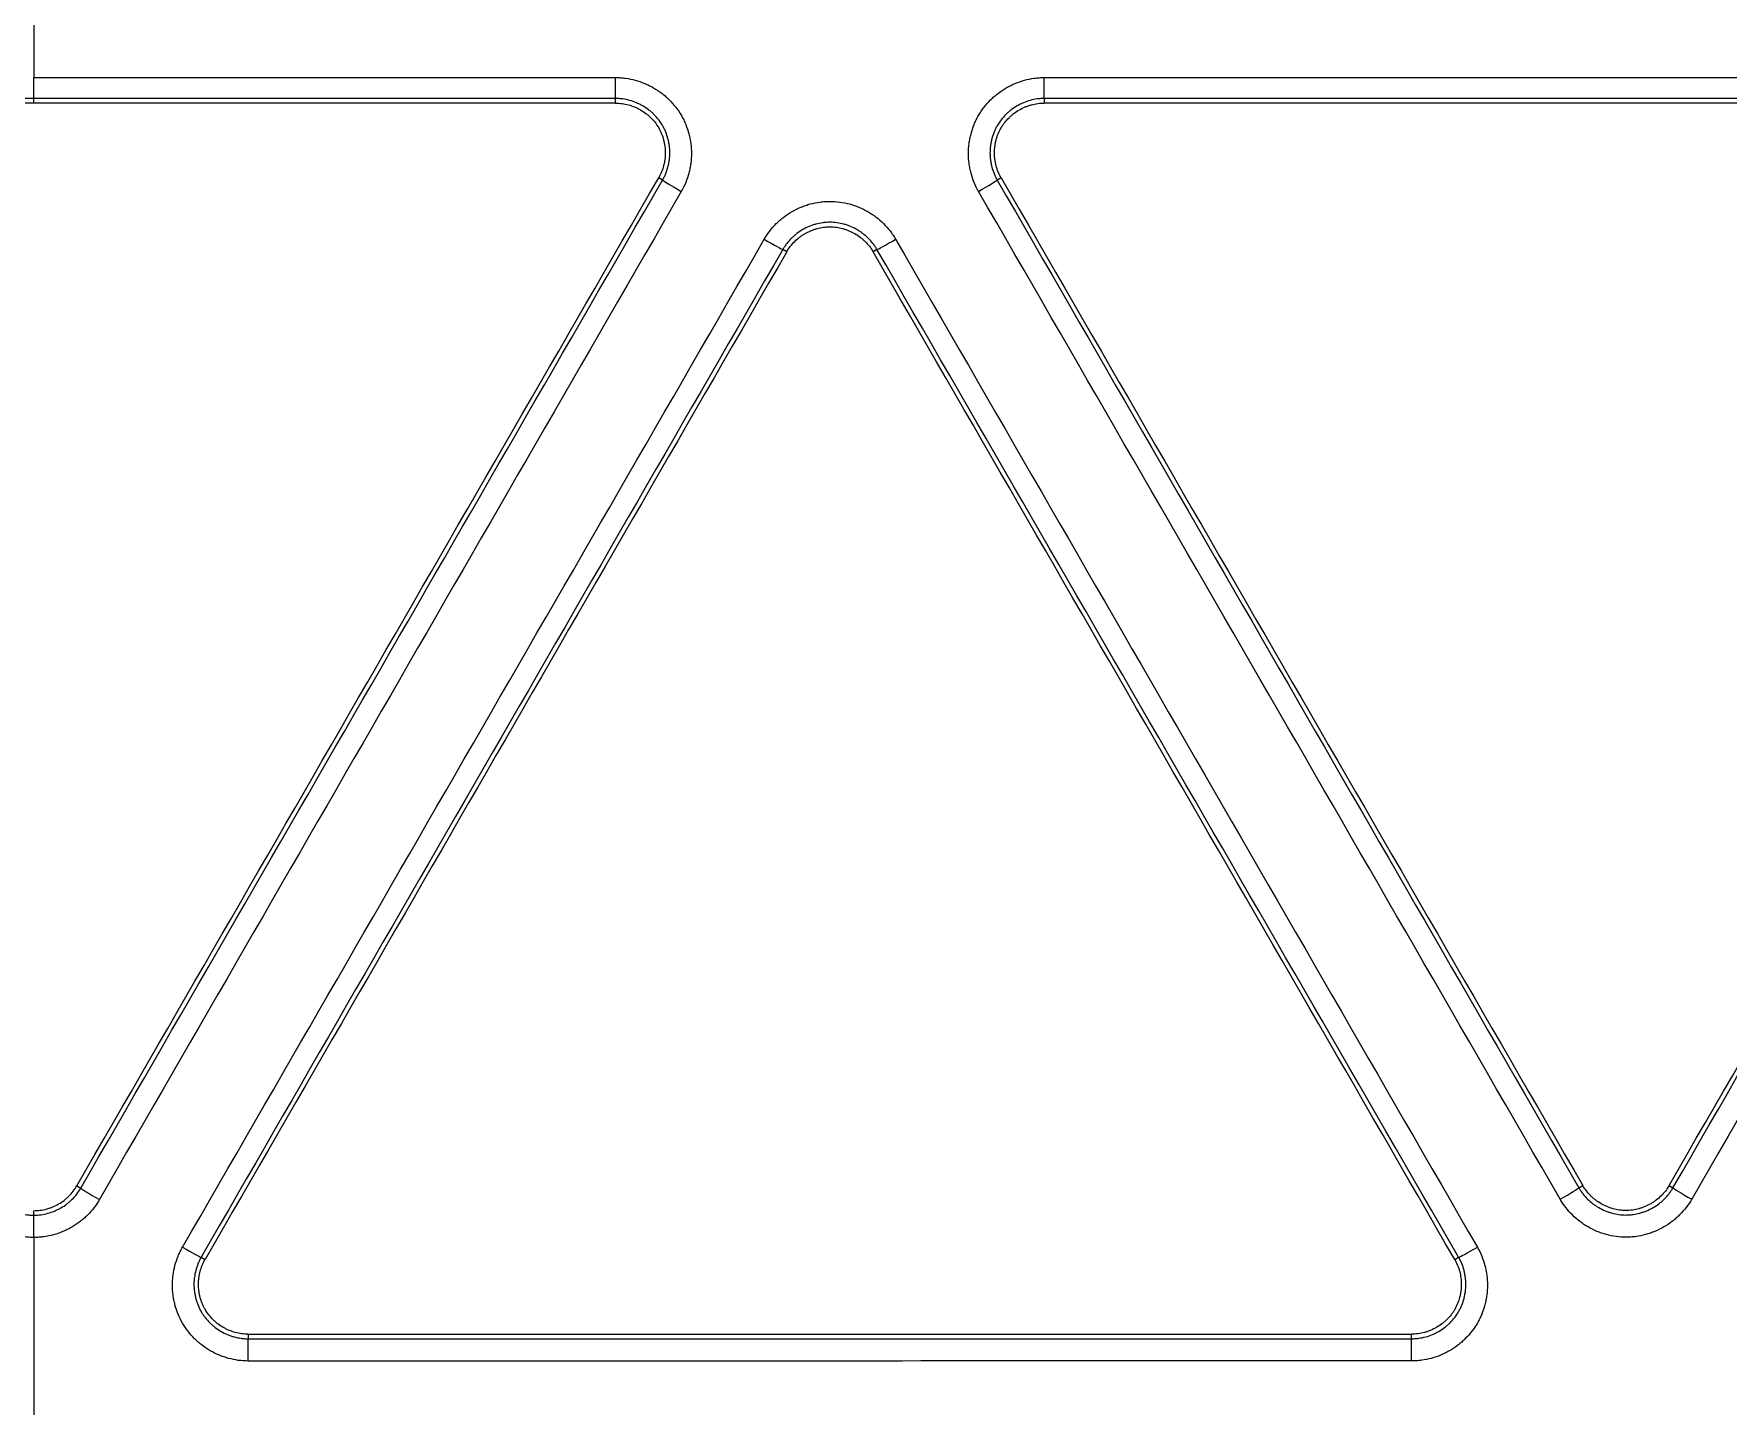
# Model space of a CAD drawing. Header units: inches. Extents: x 405346 to 489838, y -25612 to 14934.
# Drawn here: x 467244.27 to 467281.51, y 4139.62 to 4169.78 of the extents above; entities that cross this region are included whole.
import ezdxf

# ---------------------------------------------------------------- set-up
doc = ezdxf.new("R2010")
doc.units = ezdxf.units.IN
doc.header["$LTSCALE"] = 200
doc.header["$MEASUREMENT"] = 0
doc.layers.add('SS-EQ', color=2, linetype='Continuous', lineweight=20)

# ---------------------------------------------------------------- blocks, each defined once
blk = doc.blocks.new('4way무풍')
at = {"layer": 'SS-EQ'}
for p, q in [((12.787, -153.166), (12.787, -153.066)), ((22.209, -153.066), (22.209, -153.166)), ((13.821, -154.857), (13.735, -154.808)), ((21.262, -154.808), (21.175, -154.857)), ((16.551, -156.433), (16.464, -156.383)), ((18.533, -156.383), (18.446, -156.433)), ((0.944, -176.963), (1.03, -177.013)), ((33.963, -177.006), (34.049, -176.956)), ((35.945, -176.956), (36.031, -177.006)), ((3.677, -178.532), (3.763, -178.582)), ((31.234, -178.582), (31.32, -178.532)), ((4.711, -180.223), (4.711, -180.322)), ((30.286, -180.322), (30.286, -180.223))]:
    blk.add_line(p, q, dxfattribs=at)
for centre, major_axis, ratio, start_param, end_param in [((12.787, -152.592), (0, -0.474), 0.000997, 0.034907, 1.54233), ((22.209, -152.592), (0, -0.474), 0.00173, 0.034907, 1.542466), ((14.232, -155.094), (-0.41, 0.237), 0.024397, 0.034917, 1.58613), ((20.765, -155.094), (-0.41, -0.237), 0.025645, 1.557806, 3.106675), ((16.054, -156.146), (0.41, -0.237), 0.024444, 4.727894, 6.248268), ((18.943, -156.146), (-0.41, -0.237), 0.025722, 0.034918, 1.557584), ((1.44, -177.249), (0.41, -0.237), 0.027827, 3.176513, 4.728591), ((33.552, -177.242), (-0.41, -0.237), 0.028569, 1.556609, 3.106672), ((36.441, -177.242), (0.41, -0.237), 0.026421, 3.176511, 4.73016), ((3.267, -178.294), (0.41, -0.237), 0.027929, 4.728752, 6.248265), ((31.73, -178.294), (0.41, 0.237), 0.028689, 3.176514, 4.697975), ((4.711, -180.796), (0, -0.474), 0.000276, 1.538012, 3.106686), ((30.286, -180.796), (0, -0.474), 0.001724, 1.538287, 3.106686)]:
    blk.add_ellipse(centre, major_axis=major_axis, ratio=ratio, start_param=start_param, end_param=end_param, dxfattribs=at)
for points, knots in [([(346.359, 0), (346.359, -27.812), (346.359, -55.624), (346.359, -97.341), (346.359, -111.247), (346.359, -139.059), (346.359, -152.965), (346.359, -180.777), (346.359, -194.683), (346.359, -222.494), (346.359, -236.4), (346.359, -257.259), (346.358, -264.212), (346.359, -272.903), (346.359, -274.641), (346.359, -277.249), (346.359, -278.118), (346.358, -279.856), (346.358, -280.725), (346.358, -282.029), (346.358, -282.463), (346.358, -283.333), (346.359, -283.767), (346.359, -284.419), (346.359, -284.636), (346.359, -285.071), (346.358, -285.288), (346.355, -285.723), (346.353, -285.94), (346.346, -286.374), (346.341, -286.592), (346.322, -287.243), (346.305, -287.678), (346.262, -288.546), (346.236, -288.98), (346.174, -289.849), (346.138, -290.283), (346.078, -290.934), (346.057, -291.151), (346.012, -291.585), (345.894, -292.666), (345.748, -293.741), (345.479, -295.45), (345.327, -296.299), (344.817, -298.834), (344.407, -300.505), (343.687, -302.982), (343.172, -304.624), (342.294, -307.059), (341.638, -308.663), (341.119, -309.858), (340.941, -310.256), (340.714, -310.751), (340.668, -310.85), (340.576, -311.047), (340.437, -311.343), (339.919, -312.422), (339.029, -314.158), (338.177, -315.66), (336.854, -317.881), (335.912, -319.32), (334.41, -321.418), (333.379, -322.796), (331.741, -324.801), (330.589, -326.095), (329.702, -327.051), (329.403, -327.366), (329.024, -327.758), (328.947, -327.836), (328.795, -327.992), (328.566, -328.224), (327.719, -329.07), (326.303, -330.412), (324.35, -332.111), (322.332, -333.722), (320.944, -334.738), (319.535, -335.724), (318.819, -336.202), (317.367, -337.13), (315.893, -338.028), (314.376, -338.866), (313.222, -339.473), (312.835, -339.671), (312.249, -339.963), (312.054, -340.059), (311.662, -340.249), (309.896, -341.094), (308.103, -341.848), (305.68, -342.75), (304.055, -343.316), (302.408, -343.813), (299.923, -344.506), (298.245, -344.898), (295.697, -345.382), (294.842, -345.525), (293.766, -345.682), (293.551, -345.712), (293.12, -345.771), (292.903, -345.799), (292.254, -345.88), (291.821, -345.929), (290.523, -346.062), (289.657, -346.132), (288.357, -346.21), (287.924, -346.232), (287.057, -346.265), (286.624, -346.277), (285.974, -346.288), (285.757, -346.291), (285.323, -346.293), (285.107, -346.294), (284.673, -346.294), (284.456, -346.294), (284.023, -346.294), (283.806, -346.293), (283.156, -346.293), (282.722, -346.293), (281.855, -346.293), (281.421, -346.293), (280.121, -346.293), (279.253, -346.294), (277.519, -346.294), (276.652, -346.294), (274.051, -346.294), (272.316, -346.294), (267.113, -346.294), (263.645, -346.293), (256.708, -346.293), (253.239, -346.294), (242.833, -346.294), (235.896, -346.294), (222.022, -346.294), (215.084, -346.294), (194.273, -346.294), (180.399, -346.294), (152.65, -346.294), (138.775, -346.294), (111.027, -346.294), (97.152, -346.294), (69.404, -346.294), (55.529, -346.294), (34.718, -346.294), (27.78, -346.294), (13.906, -346.294), (6.969, -346.294), (0.032, -346.294)], [0, 0, 0, 0, 0.125, 0.125, 0.1875, 0.1875, 0.25, 0.25, 0.3125, 0.3125, 0.375, 0.375, 0.40625, 0.40625, 0.414063, 0.414063, 0.417969, 0.417969, 0.421875, 0.421875, 0.423828, 0.423828, 0.425781, 0.425781, 0.426758, 0.426758, 0.427734, 0.427734, 0.428711, 0.428711, 0.429688, 0.429688, 0.431641, 0.431641, 0.433594, 0.433594, 0.435547, 0.435547, 0.436523, 0.436523, 0.4375, 0.441406, 0.441406, 0.445313, 0.445313, 0.453125, 0.453125, 0.457031, 0.460938, 0.464844, 0.464844, 0.466797, 0.466797, 0.467285, 0.467285, 0.467773, 0.46875, 0.472656, 0.476563, 0.476563, 0.484375, 0.484375, 0.488281, 0.492188, 0.496094, 0.496094, 0.498047, 0.498047, 0.498535, 0.498535, 0.499023, 0.5, 0.503906, 0.507813, 0.511719, 0.515625, 0.515625, 0.519531, 0.519531, 0.523438, 0.527344, 0.527344, 0.529297, 0.529297, 0.530273, 0.530273, 0.53125, 0.539063, 0.539063, 0.542969, 0.546875, 0.546875, 0.554688, 0.554688, 0.558594, 0.558594, 0.55957, 0.55957, 0.560547, 0.560547, 0.5625, 0.5625, 0.566406, 0.566406, 0.568359, 0.568359, 0.570313, 0.570313, 0.571289, 0.571289, 0.572266, 0.572266, 0.573242, 0.573242, 0.574219, 0.574219, 0.576172, 0.576172, 0.578125, 0.578125, 0.582031, 0.582031, 0.585938, 0.585938, 0.59375, 0.59375, 0.609375, 0.609375, 0.625, 0.625, 0.65625, 0.65625, 0.6875, 0.6875, 0.75, 0.75, 0.8125, 0.8125, 0.875, 0.875, 0.9375, 0.9375, 0.96875, 0.96875, 1, 1, 1, 1]), ([(0.032, -345.099), (6.961, -345.099), (13.891, -345.099), (27.75, -345.099), (34.679, -345.099), (55.467, -345.099), (69.326, -345.098), (97.044, -345.098), (110.903, -345.097), (138.621, -345.096), (152.48, -345.096), (180.197, -345.094), (194.056, -345.092), (214.845, -345.09), (221.774, -345.089), (235.633, -345.086), (242.562, -345.085), (256.421, -345.082), (263.351, -345.081), (272.013, -345.079), (273.745, -345.079), (276.343, -345.079), (277.21, -345.078), (278.942, -345.078), (279.808, -345.077), (281.107, -345.076), (281.541, -345.076), (282.407, -345.076), (282.84, -345.076), (283.706, -345.076), (284.139, -345.076), (284.789, -345.074), (285.005, -345.074), (285.438, -345.071), (285.655, -345.069), (286.304, -345.06), (286.737, -345.049), (287.602, -345.017), (288.034, -344.997), (289.33, -344.922), (290.194, -344.853), (291.488, -344.722), (291.92, -344.673), (292.566, -344.593), (292.782, -344.566), (293.212, -344.508), (294.286, -344.358), (295.351, -344.18), (297.891, -343.699), (299.563, -343.307), (302.039, -342.615), (303.679, -342.118), (305.297, -341.551), (307.709, -340.648), (309.296, -339.976), (311.056, -339.138), (311.349, -338.996), (311.641, -338.853), (311.836, -338.756), (311.933, -338.707), (312.418, -338.464), (312.803, -338.265), (313.951, -337.656), (314.704, -337.236), (316.19, -336.364), (316.921, -335.913), (318.363, -334.982), (319.073, -334.502), (320.472, -333.511), (321.849, -332.491), (323.849, -330.872), (325.784, -329.163), (327.03, -327.964), (327.795, -327.195), (327.947, -327.041), (328.25, -326.729), (328.401, -326.573), (328.849, -326.102), (329.145, -325.785), (330.019, -324.826), (331.153, -323.527), (332.763, -321.515), (333.776, -320.132), (334.759, -318.728), (335.235, -318.016), (336.157, -316.57), (336.603, -315.837), (337.465, -314.35), (338.296, -312.842), (339.065, -311.291), (339.481, -310.406), (339.527, -310.308), (339.618, -310.111), (339.754, -309.815), (340.065, -309.123), (340.322, -308.527), (340.821, -307.331), (341.451, -305.727), (342.288, -303.291), (342.776, -301.648), (343.454, -299.169), (343.836, -297.496), (344.302, -294.959), (344.439, -294.108), (344.619, -292.825), (344.702, -292.181), (344.786, -291.427), (344.82, -291.104), (344.842, -290.888), (344.853, -290.779), (344.946, -289.807), (345.01, -288.942), (345.078, -287.644), (345.096, -287.212), (345.116, -286.563), (345.122, -286.347), (345.13, -285.914), (345.133, -285.698), (345.138, -285.266), (345.139, -285.049), (345.14, -284.617), (345.14, -284.4), (345.141, -283.752), (345.141, -283.319), (345.141, -282.67), (345.141, -282.454), (345.141, -282.021), (345.141, -281.805), (345.142, -281.156), (345.142, -280.724), (345.143, -279.426), (345.143, -278.561), (345.144, -276.831), (345.144, -275.966), (345.145, -273.37), (345.145, -271.64), (345.146, -262.989), (345.148, -256.069), (345.152, -235.306), (345.154, -221.465), (345.157, -193.782), (345.159, -179.94), (345.161, -152.257), (345.161, -138.416), (345.162, -110.732), (345.163, -69.208), (345.164, -27.683), (345.164, 0)], [0, 0, 0, 0, 0.03125, 0.03125, 0.0625, 0.0625, 0.125, 0.125, 0.1875, 0.1875, 0.25, 0.25, 0.3125, 0.3125, 0.34375, 0.34375, 0.375, 0.375, 0.40625, 0.40625, 0.414063, 0.414063, 0.417969, 0.417969, 0.421875, 0.421875, 0.423828, 0.423828, 0.425781, 0.425781, 0.427734, 0.427734, 0.428711, 0.428711, 0.429688, 0.429688, 0.431641, 0.431641, 0.433594, 0.433594, 0.4375, 0.4375, 0.439453, 0.439453, 0.44043, 0.44043, 0.441406, 0.445313, 0.445313, 0.453125, 0.453125, 0.457031, 0.460938, 0.460938, 0.46875, 0.46875, 0.469727, 0.470215, 0.470215, 0.470703, 0.470703, 0.472656, 0.472656, 0.476563, 0.476563, 0.480469, 0.480469, 0.484375, 0.484375, 0.488281, 0.492188, 0.496094, 0.5, 0.5, 0.500977, 0.500977, 0.501953, 0.501953, 0.503906, 0.503906, 0.507813, 0.511719, 0.515625, 0.515625, 0.519531, 0.519531, 0.523438, 0.523438, 0.527344, 0.53125, 0.53125, 0.531738, 0.531738, 0.532227, 0.533203, 0.535156, 0.535156, 0.539063, 0.542969, 0.546875, 0.546875, 0.554688, 0.554688, 0.558594, 0.558594, 0.560547, 0.561523, 0.562012, 0.562012, 0.5625, 0.5625, 0.566406, 0.566406, 0.568359, 0.568359, 0.569336, 0.569336, 0.570313, 0.570313, 0.571289, 0.571289, 0.572266, 0.572266, 0.574219, 0.574219, 0.575195, 0.575195, 0.576172, 0.576172, 0.578125, 0.578125, 0.582031, 0.582031, 0.585938, 0.585938, 0.59375, 0.59375, 0.625, 0.625, 0.6875, 0.6875, 0.75, 0.75, 0.8125, 0.8125, 0.875, 1, 1, 1, 1]), ([(0, -153.066), (0, -153.065), (0, -153.061), (0, -153.048), (0, -153.038), (0, -153.015), (0, -153), (0, -152.966), (0, -152.947), (0, -152.905), (0, -152.882), (0, -152.833), (0, -152.806), (0, -152.752), (0, -152.723), (0, -152.665), (0, -152.635), (0, -152.606)], [0, 0, 0, 0, 0.125, 0.125, 0.25, 0.25, 0.375, 0.375, 0.5, 0.5, 0.625, 0.625, 0.75, 0.75, 0.875, 0.875, 1, 1, 1, 1]), ([(12.788, -152.606), (12.825, -152.606), (12.861, -152.607), (12.935, -152.612), (12.971, -152.616), (13.079, -152.63), (13.221, -152.659), (13.358, -152.706), (13.443, -152.742), (13.459, -152.749), (13.493, -152.764), (13.542, -152.788), (13.59, -152.814), (13.684, -152.868), (13.745, -152.908), (13.831, -152.974), (13.86, -152.997), (13.901, -153.033), (13.915, -153.046), (13.941, -153.071), (13.954, -153.083), (14.019, -153.148), (14.115, -153.256), (14.196, -153.377), (14.251, -153.472), (14.268, -153.504), (14.3, -153.57), (14.315, -153.603), (14.356, -153.703), (14.379, -153.772), (14.407, -153.877), (14.415, -153.912), (14.425, -153.966), (14.428, -153.984), (14.434, -154.02), (14.437, -154.038), (14.449, -154.129), (14.458, -154.274), (14.449, -154.419), (14.437, -154.509), (14.434, -154.527), (14.428, -154.563), (14.425, -154.581), (14.415, -154.635), (14.407, -154.671), (14.379, -154.776), (14.356, -154.845), (14.301, -154.979), (14.269, -155.044), (14.232, -155.108)], [0, 0, 0, 0, 0.03125, 0.03125, 0.0625, 0.0625, 0.125, 0.1875, 0.1875, 0.203125, 0.203125, 0.21875, 0.25, 0.25, 0.3125, 0.3125, 0.34375, 0.34375, 0.359375, 0.359375, 0.375, 0.375, 0.4375, 0.5, 0.5, 0.53125, 0.53125, 0.5625, 0.5625, 0.625, 0.625, 0.65625, 0.65625, 0.671875, 0.671875, 0.6875, 0.6875, 0.75, 0.8125, 0.8125, 0.828125, 0.828125, 0.84375, 0.84375, 0.875, 0.875, 0.9375, 0.9375, 1, 1, 1, 1]), ([(20.766, -155.107), (20.729, -155.044), (20.697, -154.979), (20.642, -154.845), (20.619, -154.776), (20.591, -154.671), (20.583, -154.635), (20.573, -154.581), (20.569, -154.563), (20.564, -154.527), (20.561, -154.509), (20.549, -154.419), (20.54, -154.274), (20.549, -154.129), (20.561, -154.038), (20.564, -154.02), (20.569, -153.984), (20.573, -153.966), (20.583, -153.913), (20.591, -153.877), (20.619, -153.772), (20.642, -153.703), (20.683, -153.603), (20.698, -153.57), (20.73, -153.504), (20.747, -153.472), (20.802, -153.377), (20.883, -153.256), (20.979, -153.148), (21.044, -153.084), (21.057, -153.071), (21.084, -153.046), (21.097, -153.034), (21.139, -152.998), (21.167, -152.975), (21.254, -152.908), (21.314, -152.868), (21.408, -152.814), (21.456, -152.788), (21.505, -152.765), (21.539, -152.749), (21.556, -152.742), (21.64, -152.707), (21.777, -152.659), (21.919, -152.63), (22.027, -152.616), (22.064, -152.612), (22.137, -152.607), (22.173, -152.606), (22.21, -152.606)], [0, 0, 0, 0, 0.0625, 0.0625, 0.125, 0.125, 0.15625, 0.15625, 0.171875, 0.171875, 0.1875, 0.1875, 0.25, 0.3125, 0.3125, 0.328125, 0.328125, 0.34375, 0.34375, 0.375, 0.375, 0.4375, 0.4375, 0.46875, 0.46875, 0.5, 0.5, 0.5625, 0.625, 0.625, 0.640625, 0.640625, 0.65625, 0.65625, 0.6875, 0.6875, 0.75, 0.75, 0.78125, 0.796875, 0.796875, 0.8125, 0.8125, 0.875, 0.9375, 0.9375, 0.96875, 0.96875, 1, 1, 1, 1]), ([(22.21, -152.606), (26.473, -152.606), (30.735, -152.606), (39.261, -152.605), (43.523, -152.605), (47.786, -152.605)], [0, 0, 0, 0, 0.5, 0.5, 1, 1, 1, 1]), ([(13.821, -154.857), (13.823, -154.855), (13.825, -154.852), (13.828, -154.846), (13.833, -154.837), (13.844, -154.817), (13.864, -154.777), (13.88, -154.741), (13.91, -154.669), (13.926, -154.62), (13.946, -154.545), (13.952, -154.519), (13.962, -154.468), (13.966, -154.442), (13.976, -154.364), (13.982, -154.261), (13.976, -154.157), (13.968, -154.092), (13.966, -154.079), (13.962, -154.053), (13.955, -154.014), (13.946, -153.976), (13.926, -153.901), (13.91, -153.852), (13.881, -153.78), (13.87, -153.756), (13.847, -153.709), (13.835, -153.686), (13.796, -153.618), (13.738, -153.532), (13.669, -153.454), (13.613, -153.399), (13.594, -153.381), (13.555, -153.347), (13.534, -153.33), (13.472, -153.283), (13.429, -153.254), (13.362, -153.215), (13.327, -153.197), (13.292, -153.18), (13.268, -153.169), (13.256, -153.164), (13.196, -153.138), (13.097, -153.105), (12.996, -153.084), (12.918, -153.073), (12.892, -153.07), (12.853, -153.068), (12.84, -153.067), (12.82, -153.066), (12.81, -153.066), (12.801, -153.066), (12.794, -153.066), (12.791, -153.066), (12.787, -153.066)], [0, 0, 0, 0, 0.003906, 0.003906, 0.007813, 0.015625, 0.03125, 0.0625, 0.0625, 0.125, 0.125, 0.15625, 0.15625, 0.1875, 0.1875, 0.25, 0.3125, 0.3125, 0.328125, 0.328125, 0.34375, 0.375, 0.375, 0.4375, 0.4375, 0.46875, 0.46875, 0.5, 0.5, 0.5625, 0.625, 0.625, 0.65625, 0.65625, 0.6875, 0.6875, 0.75, 0.75, 0.78125, 0.796875, 0.796875, 0.8125, 0.8125, 0.875, 0.9375, 0.9375, 0.96875, 0.96875, 0.984375, 0.984375, 0.992187, 0.996094, 0.996094, 1, 1, 1, 1]), ([(22.209, -153.066), (22.206, -153.066), (22.203, -153.066), (22.196, -153.066), (22.186, -153.066), (22.177, -153.066), (22.157, -153.067), (22.144, -153.068), (22.104, -153.07), (22.078, -153.073), (22.001, -153.084), (21.9, -153.105), (21.801, -153.139), (21.741, -153.164), (21.729, -153.169), (21.705, -153.18), (21.67, -153.197), (21.635, -153.216), (21.568, -153.255), (21.525, -153.283), (21.463, -153.331), (21.442, -153.347), (21.403, -153.381), (21.383, -153.399), (21.328, -153.454), (21.293, -153.493), (21.23, -153.575), (21.201, -153.618), (21.162, -153.686), (21.149, -153.709), (21.126, -153.756), (21.116, -153.78), (21.086, -153.852), (21.07, -153.901), (21.05, -153.977), (21.042, -154.015), (21.035, -154.053), (21.031, -154.079), (21.029, -154.092), (21.021, -154.157), (21.014, -154.261), (21.021, -154.364), (21.031, -154.442), (21.035, -154.468), (21.045, -154.519), (21.051, -154.545), (21.071, -154.62), (21.087, -154.669), (21.116, -154.741), (21.132, -154.777), (21.153, -154.817), (21.164, -154.837), (21.169, -154.846), (21.172, -154.852), (21.174, -154.855), (21.175, -154.857)], [0, 0, 0, 0, 0.003906, 0.003906, 0.007812, 0.015625, 0.015625, 0.03125, 0.03125, 0.0625, 0.0625, 0.125, 0.1875, 0.1875, 0.203125, 0.203125, 0.21875, 0.25, 0.25, 0.3125, 0.3125, 0.34375, 0.34375, 0.375, 0.375, 0.4375, 0.4375, 0.5, 0.5, 0.53125, 0.53125, 0.5625, 0.5625, 0.625, 0.625, 0.65625, 0.671875, 0.671875, 0.6875, 0.6875, 0.75, 0.8125, 0.8125, 0.84375, 0.84375, 0.875, 0.875, 0.9375, 0.9375, 0.96875, 0.984375, 0.992188, 0.996094, 0.996094, 1, 1, 1, 1]), ([(47.784, -153.066), (43.522, -153.066), (39.259, -153.066), (30.734, -153.066), (26.472, -153.066), (22.209, -153.066)], [0, 0, 0, 0, 0.5, 0.5, 1, 1, 1, 1]), ([(12.787, -153.166), (12.836, -153.166), (12.884, -153.17), (12.978, -153.183), (13.071, -153.202), (13.161, -153.233), (13.217, -153.256), (13.228, -153.261), (13.25, -153.271), (13.282, -153.286), (13.314, -153.303), (13.375, -153.339), (13.415, -153.365), (13.472, -153.408), (13.49, -153.424), (13.527, -153.455), (13.544, -153.471), (13.595, -153.522), (13.658, -153.593), (13.711, -153.672), (13.747, -153.734), (13.759, -153.756), (13.78, -153.799), (13.789, -153.82), (13.816, -153.886), (13.831, -153.931), (13.849, -154), (13.857, -154.035), (13.863, -154.071), (13.867, -154.094), (13.869, -154.106), (13.876, -154.166), (13.882, -154.261), (13.876, -154.356), (13.867, -154.427), (13.864, -154.451), (13.854, -154.498), (13.849, -154.521), (13.831, -154.59), (13.816, -154.635), (13.78, -154.723), (13.759, -154.766), (13.735, -154.808)], [0, 0, 0, 0, 0.0625, 0.0625, 0.125, 0.1875, 0.1875, 0.203125, 0.203125, 0.21875, 0.25, 0.25, 0.3125, 0.3125, 0.34375, 0.34375, 0.375, 0.375, 0.4375, 0.5, 0.5, 0.53125, 0.53125, 0.5625, 0.5625, 0.625, 0.625, 0.65625, 0.671875, 0.671875, 0.6875, 0.6875, 0.75, 0.8125, 0.8125, 0.84375, 0.84375, 0.875, 0.875, 0.9375, 0.9375, 1, 1, 1, 1]), ([(21.262, -154.808), (21.238, -154.766), (21.216, -154.723), (21.18, -154.634), (21.15, -154.544), (21.132, -154.451), (21.123, -154.379), (21.121, -154.355), (21.118, -154.308), (21.117, -154.284), (21.117, -154.213), (21.12, -154.165), (21.129, -154.094), (21.133, -154.071), (21.142, -154.024), (21.148, -154), (21.166, -153.931), (21.196, -153.84), (21.238, -153.755), (21.274, -153.693), (21.286, -153.672), (21.313, -153.633), (21.327, -153.613), (21.371, -153.557), (21.402, -153.521), (21.453, -153.471), (21.479, -153.447), (21.507, -153.424), (21.525, -153.409), (21.535, -153.401), (21.583, -153.365), (21.662, -153.312), (21.747, -153.27), (21.813, -153.242), (21.836, -153.234), (21.881, -153.218), (21.904, -153.211), (21.973, -153.192), (22.02, -153.182), (22.114, -153.17), (22.161, -153.166), (22.209, -153.166)], [0, 0, 0, 0, 0.0625, 0.0625, 0.125, 0.1875, 0.1875, 0.21875, 0.21875, 0.25, 0.25, 0.3125, 0.3125, 0.34375, 0.34375, 0.375, 0.375, 0.4375, 0.5, 0.5, 0.53125, 0.53125, 0.5625, 0.5625, 0.625, 0.625, 0.65625, 0.671875, 0.671875, 0.6875, 0.6875, 0.75, 0.8125, 0.8125, 0.84375, 0.84375, 0.875, 0.875, 0.9375, 0.9375, 1, 1, 1, 1]), ([(47.784, -153.166), (43.522, -153.166), (39.259, -153.166), (30.734, -153.166), (26.472, -153.166), (22.209, -153.166)], [0, 0, 0, 0, 0.5, 0.5, 1, 1, 1, 1]), ([(16.055, -156.16), (16.091, -156.096), (16.132, -156.036), (16.22, -155.921), (16.268, -155.867), (16.346, -155.79), (16.372, -155.765), (16.414, -155.729), (16.428, -155.717), (16.456, -155.694), (16.471, -155.683), (16.543, -155.628), (16.664, -155.547), (16.794, -155.483), (16.878, -155.448), (16.895, -155.441), (16.929, -155.428), (16.947, -155.422), (16.998, -155.404), (17.033, -155.393), (17.138, -155.365), (17.209, -155.35), (17.316, -155.336), (17.353, -155.332), (17.425, -155.327), (17.462, -155.326), (17.572, -155.326), (17.717, -155.336), (17.859, -155.364), (17.947, -155.388), (17.964, -155.393), (17.999, -155.404), (18.017, -155.41), (18.069, -155.428), (18.103, -155.441), (18.203, -155.483), (18.268, -155.515), (18.362, -155.569), (18.409, -155.598), (18.454, -155.629), (18.483, -155.65), (18.498, -155.661), (18.571, -155.716), (18.681, -155.812), (18.777, -155.92), (18.843, -156.006), (18.865, -156.036), (18.906, -156.097), (18.925, -156.128), (18.943, -156.16)], [0, 0, 0, 0, 0.0625, 0.0625, 0.125, 0.125, 0.15625, 0.15625, 0.171875, 0.171875, 0.1875, 0.1875, 0.25, 0.3125, 0.3125, 0.328125, 0.328125, 0.34375, 0.34375, 0.375, 0.375, 0.4375, 0.4375, 0.46875, 0.46875, 0.5, 0.5, 0.5625, 0.625, 0.625, 0.640625, 0.640625, 0.65625, 0.65625, 0.6875, 0.6875, 0.75, 0.75, 0.78125, 0.796875, 0.796875, 0.8125, 0.8125, 0.875, 0.9375, 0.9375, 0.96875, 0.96875, 1, 1, 1, 1]), ([(18.533, -156.383), (18.531, -156.38), (18.53, -156.377), (18.526, -156.372), (18.521, -156.363), (18.516, -156.355), (18.506, -156.338), (18.498, -156.327), (18.476, -156.295), (18.461, -156.273), (18.413, -156.212), (18.344, -156.134), (18.266, -156.066), (18.214, -156.026), (18.203, -156.019), (18.182, -156.003), (18.15, -155.981), (18.116, -155.961), (18.049, -155.922), (18.002, -155.899), (17.93, -155.869), (17.906, -155.859), (17.857, -155.842), (17.831, -155.834), (17.756, -155.814), (17.705, -155.803), (17.602, -155.789), (17.551, -155.786), (17.472, -155.786), (17.446, -155.787), (17.394, -155.79), (17.368, -155.793), (17.291, -155.803), (17.24, -155.814), (17.165, -155.834), (17.127, -155.846), (17.091, -155.859), (17.066, -155.869), (17.054, -155.874), (16.993, -155.899), (16.9, -155.945), (16.814, -156.003), (16.752, -156.05), (16.731, -156.067), (16.692, -156.101), (16.673, -156.119), (16.617, -156.174), (16.583, -156.212), (16.535, -156.274), (16.512, -156.305), (16.488, -156.344), (16.476, -156.363), (16.471, -156.372), (16.467, -156.377), (16.466, -156.38), (16.464, -156.383)], [0, 0, 0, 0, 0.003906, 0.003906, 0.007812, 0.015625, 0.015625, 0.03125, 0.03125, 0.0625, 0.0625, 0.125, 0.1875, 0.1875, 0.203125, 0.203125, 0.21875, 0.25, 0.25, 0.3125, 0.3125, 0.34375, 0.34375, 0.375, 0.375, 0.4375, 0.4375, 0.5, 0.5, 0.53125, 0.53125, 0.5625, 0.5625, 0.625, 0.625, 0.65625, 0.671875, 0.671875, 0.6875, 0.6875, 0.75, 0.8125, 0.8125, 0.84375, 0.84375, 0.875, 0.875, 0.9375, 0.9375, 0.96875, 0.984375, 0.992188, 0.996094, 0.996094, 1, 1, 1, 1]), ([(16.551, -156.433), (16.575, -156.392), (16.602, -156.352), (16.66, -156.276), (16.723, -156.205), (16.795, -156.143), (16.852, -156.099), (16.872, -156.085), (16.912, -156.059), (16.932, -156.046), (16.994, -156.011), (17.037, -155.989), (17.103, -155.962), (17.125, -155.953), (17.17, -155.938), (17.193, -155.931), (17.262, -155.912), (17.356, -155.893), (17.451, -155.886), (17.522, -155.886), (17.547, -155.887), (17.594, -155.89), (17.618, -155.893), (17.689, -155.902), (17.735, -155.912), (17.804, -155.931), (17.838, -155.941), (17.872, -155.954), (17.894, -155.962), (17.905, -155.967), (17.961, -155.99), (18.046, -156.032), (18.125, -156.085), (18.182, -156.128), (18.201, -156.143), (18.237, -156.175), (18.255, -156.191), (18.306, -156.242), (18.337, -156.277), (18.395, -156.352), (18.422, -156.392), (18.446, -156.433)], [0, 0, 0, 0, 0.0625, 0.0625, 0.125, 0.1875, 0.1875, 0.21875, 0.21875, 0.25, 0.25, 0.3125, 0.3125, 0.34375, 0.34375, 0.375, 0.375, 0.4375, 0.5, 0.5, 0.53125, 0.53125, 0.5625, 0.5625, 0.625, 0.625, 0.65625, 0.671875, 0.671875, 0.6875, 0.6875, 0.75, 0.8125, 0.8125, 0.84375, 0.84375, 0.875, 0.875, 0.9375, 0.9375, 1, 1, 1, 1]), ([(0, -178.096), (-0.037, -178.096), (-0.074, -178.095), (-0.147, -178.09), (-0.183, -178.086), (-0.292, -178.071), (-0.363, -178.057), (-0.504, -178.019), (-0.573, -177.995), (-0.674, -177.952), (-0.708, -177.937), (-0.773, -177.904), (-0.805, -177.887), (-0.9, -177.832), (-0.96, -177.791), (-1.047, -177.724), (-1.075, -177.701), (-1.13, -177.652), (-1.157, -177.627), (-1.234, -177.549), (-1.282, -177.494), (-1.348, -177.407), (-1.38, -177.363), (-1.414, -177.309), (-1.428, -177.285), (-1.438, -177.269), (-1.442, -177.261), (-1.447, -177.253)], [0, 0, 0, 0, 0.0625, 0.0625, 0.125, 0.125, 0.25, 0.25, 0.375, 0.375, 0.4375, 0.4375, 0.5, 0.5, 0.625, 0.625, 0.6875, 0.6875, 0.75, 0.75, 0.875, 0.875, 0.9375, 0.96875, 0.984375, 0.984375, 1, 1, 1, 1]), ([(-1.03, -177.013), (-1.028, -177.015), (-1.027, -177.018), (-1.023, -177.024), (-1.018, -177.032), (-1.006, -177.052), (-0.982, -177.09), (-0.959, -177.121), (-0.912, -177.183), (-0.878, -177.221), (-0.822, -177.276), (-0.803, -177.294), (-0.764, -177.328), (-0.744, -177.345), (-0.682, -177.392), (-0.639, -177.42), (-0.572, -177.459), (-0.549, -177.471), (-0.503, -177.494), (-0.479, -177.505), (-0.406, -177.535), (-0.308, -177.569), (-0.207, -177.59), (-0.13, -177.6), (-0.105, -177.603), (-0.052, -177.606), (-0.026, -177.607), (0, -177.607)], [0, 0, 0, 0, 0.007813, 0.007813, 0.015625, 0.03125, 0.0625, 0.125, 0.125, 0.25, 0.25, 0.3125, 0.3125, 0.375, 0.375, 0.5, 0.5, 0.5625, 0.5625, 0.625, 0.625, 0.75, 0.875, 0.875, 0.9375, 0.9375, 1, 1, 1, 1]), ([(0, -177.508), (0.048, -177.508), (0.095, -177.505), (0.189, -177.492), (0.236, -177.483), (0.304, -177.464), (0.327, -177.457), (0.373, -177.441), (0.395, -177.433), (0.461, -177.405), (0.546, -177.363), (0.625, -177.311), (0.673, -177.274), (0.682, -177.267), (0.701, -177.252), (0.728, -177.228), (0.754, -177.204), (0.804, -177.154), (0.836, -177.119), (0.893, -177.044), (0.92, -177.005), (0.944, -176.963)], [0, 0, 0, 0, 0.125, 0.125, 0.25, 0.25, 0.3125, 0.3125, 0.375, 0.375, 0.5, 0.625, 0.625, 0.65625, 0.65625, 0.6875, 0.75, 0.75, 0.875, 0.875, 1, 1, 1, 1]), ([(0, -177.607), (0.052, -177.607), (0.105, -177.604), (0.207, -177.59), (0.308, -177.569), (0.406, -177.536), (0.467, -177.51), (0.479, -177.505), (0.502, -177.494), (0.538, -177.478), (0.572, -177.459), (0.639, -177.42), (0.682, -177.392), (0.744, -177.345), (0.764, -177.328), (0.803, -177.294), (0.822, -177.276), (0.878, -177.221), (0.912, -177.183), (0.975, -177.101), (1.004, -177.058), (1.03, -177.013)], [0, 0, 0, 0, 0.125, 0.125, 0.25, 0.375, 0.375, 0.40625, 0.40625, 0.4375, 0.5, 0.5, 0.625, 0.625, 0.6875, 0.6875, 0.75, 0.75, 0.875, 0.875, 1, 1, 1, 1]), ([(1.44, -177.264), (1.404, -177.328), (1.323, -177.448), (1.228, -177.556), (1.163, -177.62), (1.15, -177.633), (1.124, -177.658), (1.11, -177.67), (1.069, -177.706), (1.041, -177.729), (0.954, -177.795), (0.894, -177.835), (0.8, -177.89), (0.768, -177.907), (0.719, -177.931), (0.703, -177.939), (0.67, -177.954), (0.653, -177.961), (0.569, -177.996), (0.432, -178.043), (0.29, -178.072), (0.183, -178.086), (0.146, -178.09), (0.092, -178.094), (0.064, -178.095), (0.032, -178.096), (0.016, -178.096), (0.009, -178.096), (0.005, -178.096), (0.002, -178.096), (0, -178.096)], [0, 0, 0, 0, 0.125, 0.25, 0.25, 0.28125, 0.28125, 0.3125, 0.3125, 0.375, 0.375, 0.5, 0.5, 0.5625, 0.5625, 0.59375, 0.59375, 0.625, 0.625, 0.75, 0.875, 0.875, 0.9375, 0.9375, 0.96875, 0.984375, 0.992188, 0.996094, 0.996094, 1, 1, 1, 1]), ([(36.442, -177.257), (36.405, -177.321), (36.365, -177.381), (36.276, -177.496), (36.228, -177.55), (36.151, -177.627), (36.124, -177.652), (36.083, -177.688), (36.069, -177.7), (36.041, -177.723), (36.026, -177.734), (35.954, -177.789), (35.833, -177.87), (35.703, -177.934), (35.619, -177.969), (35.602, -177.976), (35.567, -177.989), (35.55, -177.995), (35.499, -178.013), (35.464, -178.024), (35.359, -178.052), (35.288, -178.067), (35.18, -178.081), (35.144, -178.085), (35.071, -178.09), (35.035, -178.091), (34.925, -178.091), (34.78, -178.081), (34.638, -178.053), (34.55, -178.029), (34.533, -178.024), (34.498, -178.013), (34.48, -178.007), (34.428, -177.989), (34.394, -177.976), (34.294, -177.934), (34.229, -177.902), (34.135, -177.848), (34.088, -177.819), (34.043, -177.788), (34.013, -177.767), (33.999, -177.756), (33.926, -177.701), (33.816, -177.605), (33.72, -177.497), (33.653, -177.411), (33.632, -177.381), (33.591, -177.32), (33.572, -177.289), (33.553, -177.257)], [0, 0, 0, 0, 0.0625, 0.0625, 0.125, 0.125, 0.15625, 0.15625, 0.171875, 0.171875, 0.1875, 0.1875, 0.25, 0.3125, 0.3125, 0.328125, 0.328125, 0.34375, 0.34375, 0.375, 0.375, 0.4375, 0.4375, 0.46875, 0.46875, 0.5, 0.5, 0.5625, 0.625, 0.625, 0.640625, 0.640625, 0.65625, 0.65625, 0.6875, 0.6875, 0.75, 0.75, 0.78125, 0.796875, 0.796875, 0.8125, 0.8125, 0.875, 0.9375, 0.9375, 0.96875, 0.96875, 1, 1, 1, 1]), ([(33.963, -177.006), (33.964, -177.009), (33.966, -177.012), (33.969, -177.017), (33.974, -177.026), (33.98, -177.034), (33.99, -177.051), (33.997, -177.062), (34.019, -177.094), (34.035, -177.116), (34.082, -177.177), (34.151, -177.254), (34.23, -177.322), (34.282, -177.362), (34.292, -177.37), (34.314, -177.385), (34.346, -177.407), (34.379, -177.428), (34.447, -177.467), (34.493, -177.49), (34.565, -177.52), (34.589, -177.529), (34.639, -177.546), (34.664, -177.554), (34.739, -177.575), (34.79, -177.585), (34.893, -177.599), (34.945, -177.603), (35.023, -177.603), (35.049, -177.602), (35.102, -177.598), (35.127, -177.595), (35.205, -177.585), (35.255, -177.574), (35.33, -177.554), (35.367, -177.542), (35.404, -177.529), (35.429, -177.52), (35.441, -177.515), (35.501, -177.49), (35.595, -177.443), (35.681, -177.386), (35.743, -177.339), (35.763, -177.322), (35.803, -177.288), (35.822, -177.27), (35.878, -177.215), (35.912, -177.176), (35.96, -177.115), (35.982, -177.083), (36.007, -177.045), (36.019, -177.026), (36.024, -177.017), (36.027, -177.012), (36.029, -177.009), (36.031, -177.006)], [0, 0, 0, 0, 0.003906, 0.003906, 0.007812, 0.015625, 0.015625, 0.03125, 0.03125, 0.0625, 0.0625, 0.125, 0.1875, 0.1875, 0.203125, 0.203125, 0.21875, 0.25, 0.25, 0.3125, 0.3125, 0.34375, 0.34375, 0.375, 0.375, 0.4375, 0.4375, 0.5, 0.5, 0.53125, 0.53125, 0.5625, 0.5625, 0.625, 0.625, 0.65625, 0.671875, 0.671875, 0.6875, 0.6875, 0.75, 0.8125, 0.8125, 0.84375, 0.84375, 0.875, 0.875, 0.9375, 0.9375, 0.96875, 0.984375, 0.992188, 0.996094, 0.996094, 1, 1, 1, 1]), ([(35.945, -176.956), (35.92, -176.998), (35.893, -177.038), (35.835, -177.113), (35.772, -177.184), (35.7, -177.247), (35.643, -177.29), (35.623, -177.304), (35.583, -177.331), (35.563, -177.343), (35.501, -177.379), (35.459, -177.4), (35.393, -177.428), (35.37, -177.436), (35.325, -177.452), (35.302, -177.459), (35.233, -177.478), (35.14, -177.497), (35.045, -177.503), (34.973, -177.503), (34.949, -177.503), (34.901, -177.499), (34.877, -177.497), (34.806, -177.487), (34.76, -177.477), (34.691, -177.459), (34.657, -177.448), (34.623, -177.436), (34.601, -177.427), (34.59, -177.423), (34.534, -177.4), (34.449, -177.357), (34.37, -177.304), (34.313, -177.261), (34.294, -177.246), (34.258, -177.214), (34.24, -177.198), (34.19, -177.148), (34.158, -177.112), (34.1, -177.037), (34.073, -176.998), (34.049, -176.956)], [0, 0, 0, 0, 0.0625, 0.0625, 0.125, 0.1875, 0.1875, 0.21875, 0.21875, 0.25, 0.25, 0.3125, 0.3125, 0.34375, 0.34375, 0.375, 0.375, 0.4375, 0.5, 0.5, 0.53125, 0.53125, 0.5625, 0.5625, 0.625, 0.625, 0.65625, 0.671875, 0.671875, 0.6875, 0.6875, 0.75, 0.8125, 0.8125, 0.84375, 0.84375, 0.875, 0.875, 0.9375, 0.9375, 1, 1, 1, 1]), ([(0, -178.096), (0, -178.065), (0, -178.034), (0, -177.973), (0, -177.943), (0, -177.885), (0, -177.857), (0, -177.804), (0, -177.78), (0, -177.735), (0, -177.714), (0, -177.678), (0, -177.662), (0, -177.637), (0, -177.627), (0, -177.612), (0, -177.608), (0, -177.607)], [0, 0, 0, 0, 0.125, 0.125, 0.25, 0.25, 0.375, 0.375, 0.5, 0.5, 0.625, 0.625, 0.75, 0.75, 0.875, 0.875, 1, 1, 1, 1]), ([(4.711, -180.812), (4.638, -180.812), (4.565, -180.807), (4.422, -180.787), (4.351, -180.773), (4.245, -180.744), (4.211, -180.733), (4.159, -180.716), (4.141, -180.709), (4.107, -180.696), (4.09, -180.69), (4.006, -180.655), (3.876, -180.59), (3.755, -180.51), (3.683, -180.454), (3.668, -180.443), (3.64, -180.42), (3.598, -180.384), (3.558, -180.347), (3.481, -180.271), (3.433, -180.216), (3.366, -180.13), (3.345, -180.101), (3.304, -180.04), (3.285, -180.009), (3.23, -179.914), (3.166, -179.784), (3.12, -179.647), (3.097, -179.558), (3.093, -179.541), (3.085, -179.505), (3.081, -179.487), (3.07, -179.433), (3.065, -179.397), (3.051, -179.289), (3.046, -179.217), (3.046, -179.108), (3.048, -179.054), (3.052, -178.999), (3.055, -178.963), (3.057, -178.945), (3.069, -178.854), (3.097, -178.711), (3.143, -178.574), (3.184, -178.473), (3.199, -178.44), (3.231, -178.374), (3.248, -178.341), (3.267, -178.31)], [0, 0, 0, 0, 0.0625, 0.0625, 0.125, 0.125, 0.15625, 0.15625, 0.171875, 0.171875, 0.1875, 0.1875, 0.25, 0.3125, 0.3125, 0.328125, 0.328125, 0.34375, 0.375, 0.375, 0.4375, 0.4375, 0.46875, 0.46875, 0.5, 0.5, 0.5625, 0.625, 0.625, 0.640625, 0.640625, 0.65625, 0.65625, 0.6875, 0.6875, 0.75, 0.75, 0.78125, 0.796875, 0.796875, 0.8125, 0.8125, 0.875, 0.9375, 0.9375, 0.96875, 0.96875, 1, 1, 1, 1]), ([(31.731, -178.31), (31.768, -178.373), (31.8, -178.438), (31.855, -178.572), (31.878, -178.641), (31.905, -178.746), (31.914, -178.782), (31.924, -178.836), (31.927, -178.854), (31.933, -178.89), (31.936, -178.908), (31.948, -178.998), (31.957, -179.143), (31.948, -179.288), (31.936, -179.379), (31.933, -179.397), (31.927, -179.433), (31.924, -179.451), (31.914, -179.504), (31.906, -179.54), (31.878, -179.645), (31.855, -179.713), (31.814, -179.814), (31.799, -179.847), (31.767, -179.913), (31.75, -179.945), (31.695, -180.04), (31.614, -180.161), (31.518, -180.269), (31.453, -180.333), (31.44, -180.346), (31.413, -180.371), (31.4, -180.383), (31.358, -180.419), (31.33, -180.442), (31.243, -180.509), (31.183, -180.549), (31.089, -180.603), (31.041, -180.629), (30.991, -180.653), (30.958, -180.668), (30.941, -180.675), (30.857, -180.71), (30.72, -180.758), (30.578, -180.787), (30.47, -180.801), (30.433, -180.805), (30.36, -180.81), (30.323, -180.811), (30.287, -180.811)], [0, 0, 0, 0, 0.0625, 0.0625, 0.125, 0.125, 0.15625, 0.15625, 0.171875, 0.171875, 0.1875, 0.1875, 0.25, 0.3125, 0.3125, 0.328125, 0.328125, 0.34375, 0.34375, 0.375, 0.375, 0.4375, 0.4375, 0.46875, 0.46875, 0.5, 0.5, 0.5625, 0.625, 0.625, 0.640625, 0.640625, 0.65625, 0.65625, 0.6875, 0.6875, 0.75, 0.75, 0.78125, 0.796875, 0.796875, 0.8125, 0.8125, 0.875, 0.9375, 0.9375, 0.96875, 0.96875, 1, 1, 1, 1]), ([(3.677, -178.532), (3.675, -178.534), (3.673, -178.537), (3.67, -178.543), (3.665, -178.552), (3.661, -178.56), (3.651, -178.578), (3.645, -178.589), (3.628, -178.625), (3.617, -178.649), (3.588, -178.721), (3.556, -178.819), (3.536, -178.921), (3.528, -178.986), (3.526, -178.999), (3.524, -179.025), (3.523, -179.038), (3.52, -179.077), (3.519, -179.103), (3.519, -179.181), (3.523, -179.233), (3.533, -179.31), (3.537, -179.336), (3.547, -179.387), (3.553, -179.413), (3.572, -179.488), (3.605, -179.587), (3.651, -179.68), (3.69, -179.748), (3.704, -179.77), (3.733, -179.814), (3.748, -179.835), (3.796, -179.896), (3.83, -179.935), (3.886, -179.99), (3.914, -180.016), (3.944, -180.041), (3.964, -180.058), (3.975, -180.066), (4.027, -180.106), (4.114, -180.163), (4.206, -180.209), (4.279, -180.24), (4.303, -180.249), (4.353, -180.266), (4.378, -180.274), (4.453, -180.294), (4.504, -180.305), (4.581, -180.315), (4.62, -180.319), (4.665, -180.322), (4.688, -180.322), (4.698, -180.322), (4.704, -180.322), (4.708, -180.322), (4.711, -180.322)], [0, 0, 0, 0, 0.003906, 0.003906, 0.007812, 0.015625, 0.015625, 0.03125, 0.03125, 0.0625, 0.0625, 0.125, 0.1875, 0.1875, 0.203125, 0.203125, 0.21875, 0.21875, 0.25, 0.25, 0.3125, 0.3125, 0.34375, 0.34375, 0.375, 0.375, 0.4375, 0.5, 0.5, 0.53125, 0.53125, 0.5625, 0.5625, 0.625, 0.625, 0.65625, 0.671875, 0.671875, 0.6875, 0.6875, 0.75, 0.8125, 0.8125, 0.84375, 0.84375, 0.875, 0.875, 0.9375, 0.9375, 0.96875, 0.984375, 0.992187, 0.996094, 0.996094, 1, 1, 1, 1]), ([(4.711, -180.223), (4.663, -180.223), (4.615, -180.22), (4.52, -180.207), (4.427, -180.188), (4.337, -180.157), (4.282, -180.134), (4.271, -180.129), (4.249, -180.119), (4.216, -180.103), (4.185, -180.086), (4.123, -180.051), (4.084, -180.024), (4.027, -179.981), (4.008, -179.966), (3.972, -179.934), (3.954, -179.918), (3.903, -179.867), (3.84, -179.796), (3.787, -179.717), (3.751, -179.655), (3.74, -179.634), (3.719, -179.591), (3.709, -179.569), (3.682, -179.503), (3.667, -179.458), (3.649, -179.389), (3.641, -179.354), (3.635, -179.319), (3.631, -179.295), (3.63, -179.283), (3.622, -179.224), (3.616, -179.129), (3.622, -179.034), (3.631, -178.963), (3.635, -178.939), (3.644, -178.892), (3.649, -178.868), (3.667, -178.799), (3.682, -178.754), (3.718, -178.666), (3.739, -178.623), (3.763, -178.582)], [0, 0, 0, 0, 0.0625, 0.0625, 0.125, 0.1875, 0.1875, 0.203125, 0.203125, 0.21875, 0.25, 0.25, 0.3125, 0.3125, 0.34375, 0.34375, 0.375, 0.375, 0.4375, 0.5, 0.5, 0.53125, 0.53125, 0.5625, 0.5625, 0.625, 0.625, 0.65625, 0.671875, 0.671875, 0.6875, 0.6875, 0.75, 0.8125, 0.8125, 0.84375, 0.84375, 0.875, 0.875, 0.9375, 0.9375, 1, 1, 1, 1]), ([(30.286, -180.322), (30.289, -180.322), (30.292, -180.322), (30.299, -180.322), (30.309, -180.322), (30.319, -180.322), (30.338, -180.321), (30.351, -180.321), (30.391, -180.318), (30.417, -180.315), (30.494, -180.305), (30.596, -180.284), (30.694, -180.25), (30.754, -180.224), (30.766, -180.219), (30.79, -180.208), (30.826, -180.191), (30.86, -180.173), (30.927, -180.134), (30.97, -180.105), (31.033, -180.058), (31.053, -180.041), (31.082, -180.016), (31.092, -180.007), (31.111, -179.989), (31.121, -179.98), (31.167, -179.934), (31.202, -179.895), (31.265, -179.813), (31.294, -179.77), (31.333, -179.702), (31.346, -179.679), (31.369, -179.632), (31.379, -179.608), (31.409, -179.536), (31.425, -179.487), (31.445, -179.412), (31.453, -179.374), (31.46, -179.336), (31.464, -179.31), (31.466, -179.297), (31.474, -179.232), (31.481, -179.128), (31.474, -179.025), (31.465, -178.947), (31.46, -178.921), (31.45, -178.87), (31.445, -178.844), (31.425, -178.769), (31.408, -178.72), (31.379, -178.648), (31.363, -178.612), (31.342, -178.572), (31.332, -178.552), (31.327, -178.543), (31.324, -178.537), (31.322, -178.534), (31.32, -178.532)], [0, 0, 0, 0, 0.003906, 0.003906, 0.007813, 0.015625, 0.015625, 0.03125, 0.03125, 0.0625, 0.0625, 0.125, 0.1875, 0.1875, 0.203125, 0.203125, 0.21875, 0.25, 0.25, 0.3125, 0.3125, 0.34375, 0.34375, 0.359375, 0.359375, 0.375, 0.375, 0.4375, 0.4375, 0.5, 0.5, 0.53125, 0.53125, 0.5625, 0.5625, 0.625, 0.625, 0.65625, 0.671875, 0.671875, 0.6875, 0.6875, 0.75, 0.8125, 0.8125, 0.84375, 0.84375, 0.875, 0.875, 0.9375, 0.9375, 0.96875, 0.984375, 0.992187, 0.996094, 0.996094, 1, 1, 1, 1]), ([(31.234, -178.582), (31.258, -178.623), (31.279, -178.667), (31.315, -178.755), (31.345, -178.845), (31.363, -178.939), (31.372, -179.01), (31.374, -179.034), (31.377, -179.082), (31.378, -179.106), (31.378, -179.177), (31.375, -179.224), (31.366, -179.295), (31.362, -179.319), (31.353, -179.366), (31.348, -179.389), (31.329, -179.459), (31.299, -179.549), (31.258, -179.634), (31.222, -179.697), (31.209, -179.717), (31.182, -179.757), (31.168, -179.776), (31.124, -179.833), (31.093, -179.868), (31.042, -179.918), (31.016, -179.942), (30.989, -179.965), (30.97, -179.981), (30.96, -179.988), (30.913, -180.024), (30.833, -180.077), (30.748, -180.119), (30.682, -180.147), (30.66, -180.156), (30.614, -180.171), (30.591, -180.179), (30.522, -180.197), (30.476, -180.207), (30.382, -180.22), (30.334, -180.223), (30.286, -180.223)], [0, 0, 0, 0, 0.0625, 0.0625, 0.125, 0.1875, 0.1875, 0.21875, 0.21875, 0.25, 0.25, 0.3125, 0.3125, 0.34375, 0.34375, 0.375, 0.375, 0.4375, 0.5, 0.5, 0.53125, 0.53125, 0.5625, 0.5625, 0.625, 0.625, 0.65625, 0.671875, 0.671875, 0.6875, 0.6875, 0.75, 0.8125, 0.8125, 0.84375, 0.84375, 0.875, 0.875, 0.9375, 0.9375, 1, 1, 1, 1]), ([(4.711, -180.223), (6.842, -180.223), (8.973, -180.223), (13.236, -180.223), (15.367, -180.223), (21.761, -180.223), (26.023, -180.223), (30.286, -180.223)], [0, 0, 0, 0, 0.25, 0.25, 0.5, 0.5, 1, 1, 1, 1]), ([(4.711, -180.322), (6.842, -180.322), (8.973, -180.322), (13.236, -180.322), (15.367, -180.322), (21.761, -180.322), (26.023, -180.322), (30.286, -180.322)], [0, 0, 0, 0, 0.25, 0.25, 0.5, 0.5, 1, 1, 1, 1]), ([(30.287, -180.811), (26.024, -180.811), (21.761, -180.811), (15.368, -180.812), (13.236, -180.812), (8.974, -180.812), (6.842, -180.812), (4.711, -180.812)], [0, 0, 0, 0, 0.5, 0.5, 0.75, 0.75, 1, 1, 1, 1])]:
    blk.add_open_spline(points, degree=3, knots=knots, dxfattribs=at)
for points, degree in [([(0, -150.501), (0, -151.203), (0, -151.904), (0, -152.606)], 3), ([(0, -152.606), (4.263, -152.606), (8.525, -152.606), (12.788, -152.606)], 3), ([(0, -153.066), (-4.262, -153.066), (-8.525, -153.066), (-12.787, -153.066)], 3), ([(0, -153.166), (0, -153.066)], 1), ([(12.787, -153.066), (8.525, -153.066), (4.263, -153.066), (0, -153.066)], 3), ([(0, -153.166), (-4.262, -153.166), (-8.525, -153.166), (-12.787, -153.166)], 3), ([(12.787, -153.166), (8.525, -153.166), (4.263, -153.166), (0, -153.166)], 3), ([(0.944, -176.963), (5.207, -169.578), (9.471, -162.193), (13.735, -154.808)], 3), ([(1.03, -177.013), (5.294, -169.628), (9.557, -162.243), (13.821, -154.857)], 3), ([(21.175, -154.857), (25.438, -162.241), (29.7, -169.623), (33.963, -177.006)], 3), ([(21.262, -154.808), (25.524, -162.191), (29.787, -169.574), (34.049, -176.956)], 3), ([(35.945, -176.956), (40.207, -169.574), (44.469, -162.191), (48.732, -154.808)], 3), ([(36.031, -177.006), (40.293, -169.623), (44.556, -162.241), (48.818, -154.857)], 3), ([(14.232, -155.108), (9.968, -162.493), (5.704, -169.879), (1.44, -177.264)], 3), ([(33.553, -177.257), (29.291, -169.874), (25.029, -162.491), (20.766, -155.107)], 3), ([(49.23, -155.107), (44.967, -162.491), (40.705, -169.874), (36.442, -177.257)], 3), ([(3.267, -178.31), (7.529, -170.927), (11.792, -163.543), (16.055, -156.16)], 3), ([(16.464, -156.383), (12.201, -163.766), (7.939, -171.149), (3.677, -178.532)], 3), ([(31.32, -178.532), (27.058, -171.149), (22.795, -163.766), (18.533, -156.383)], 3), ([(18.943, -156.16), (23.206, -163.543), (27.469, -170.927), (31.731, -178.31)], 3), ([(16.551, -156.433), (12.288, -163.816), (8.026, -171.199), (3.763, -178.582)], 3), ([(31.234, -178.582), (26.971, -171.199), (22.709, -163.816), (18.446, -156.433)], 3), ([(0, -177.607), (0, -177.508)], 1), ([(0, -178.096), (0, -178.34), (0, -178.585), (0, -178.829)], 3), ([(0, -178.829), (0, -180.842), (0, -182.855), (0, -184.868)], 3)]:
    blk.add_open_spline(points, degree=degree, dxfattribs=at)

msp = doc.modelspace()

# ---------------------------------------------------------------- block references
msp.add_blockref('4way무풍', (467244.268, 4321.426))

doc.saveas('drawing.dxf')
